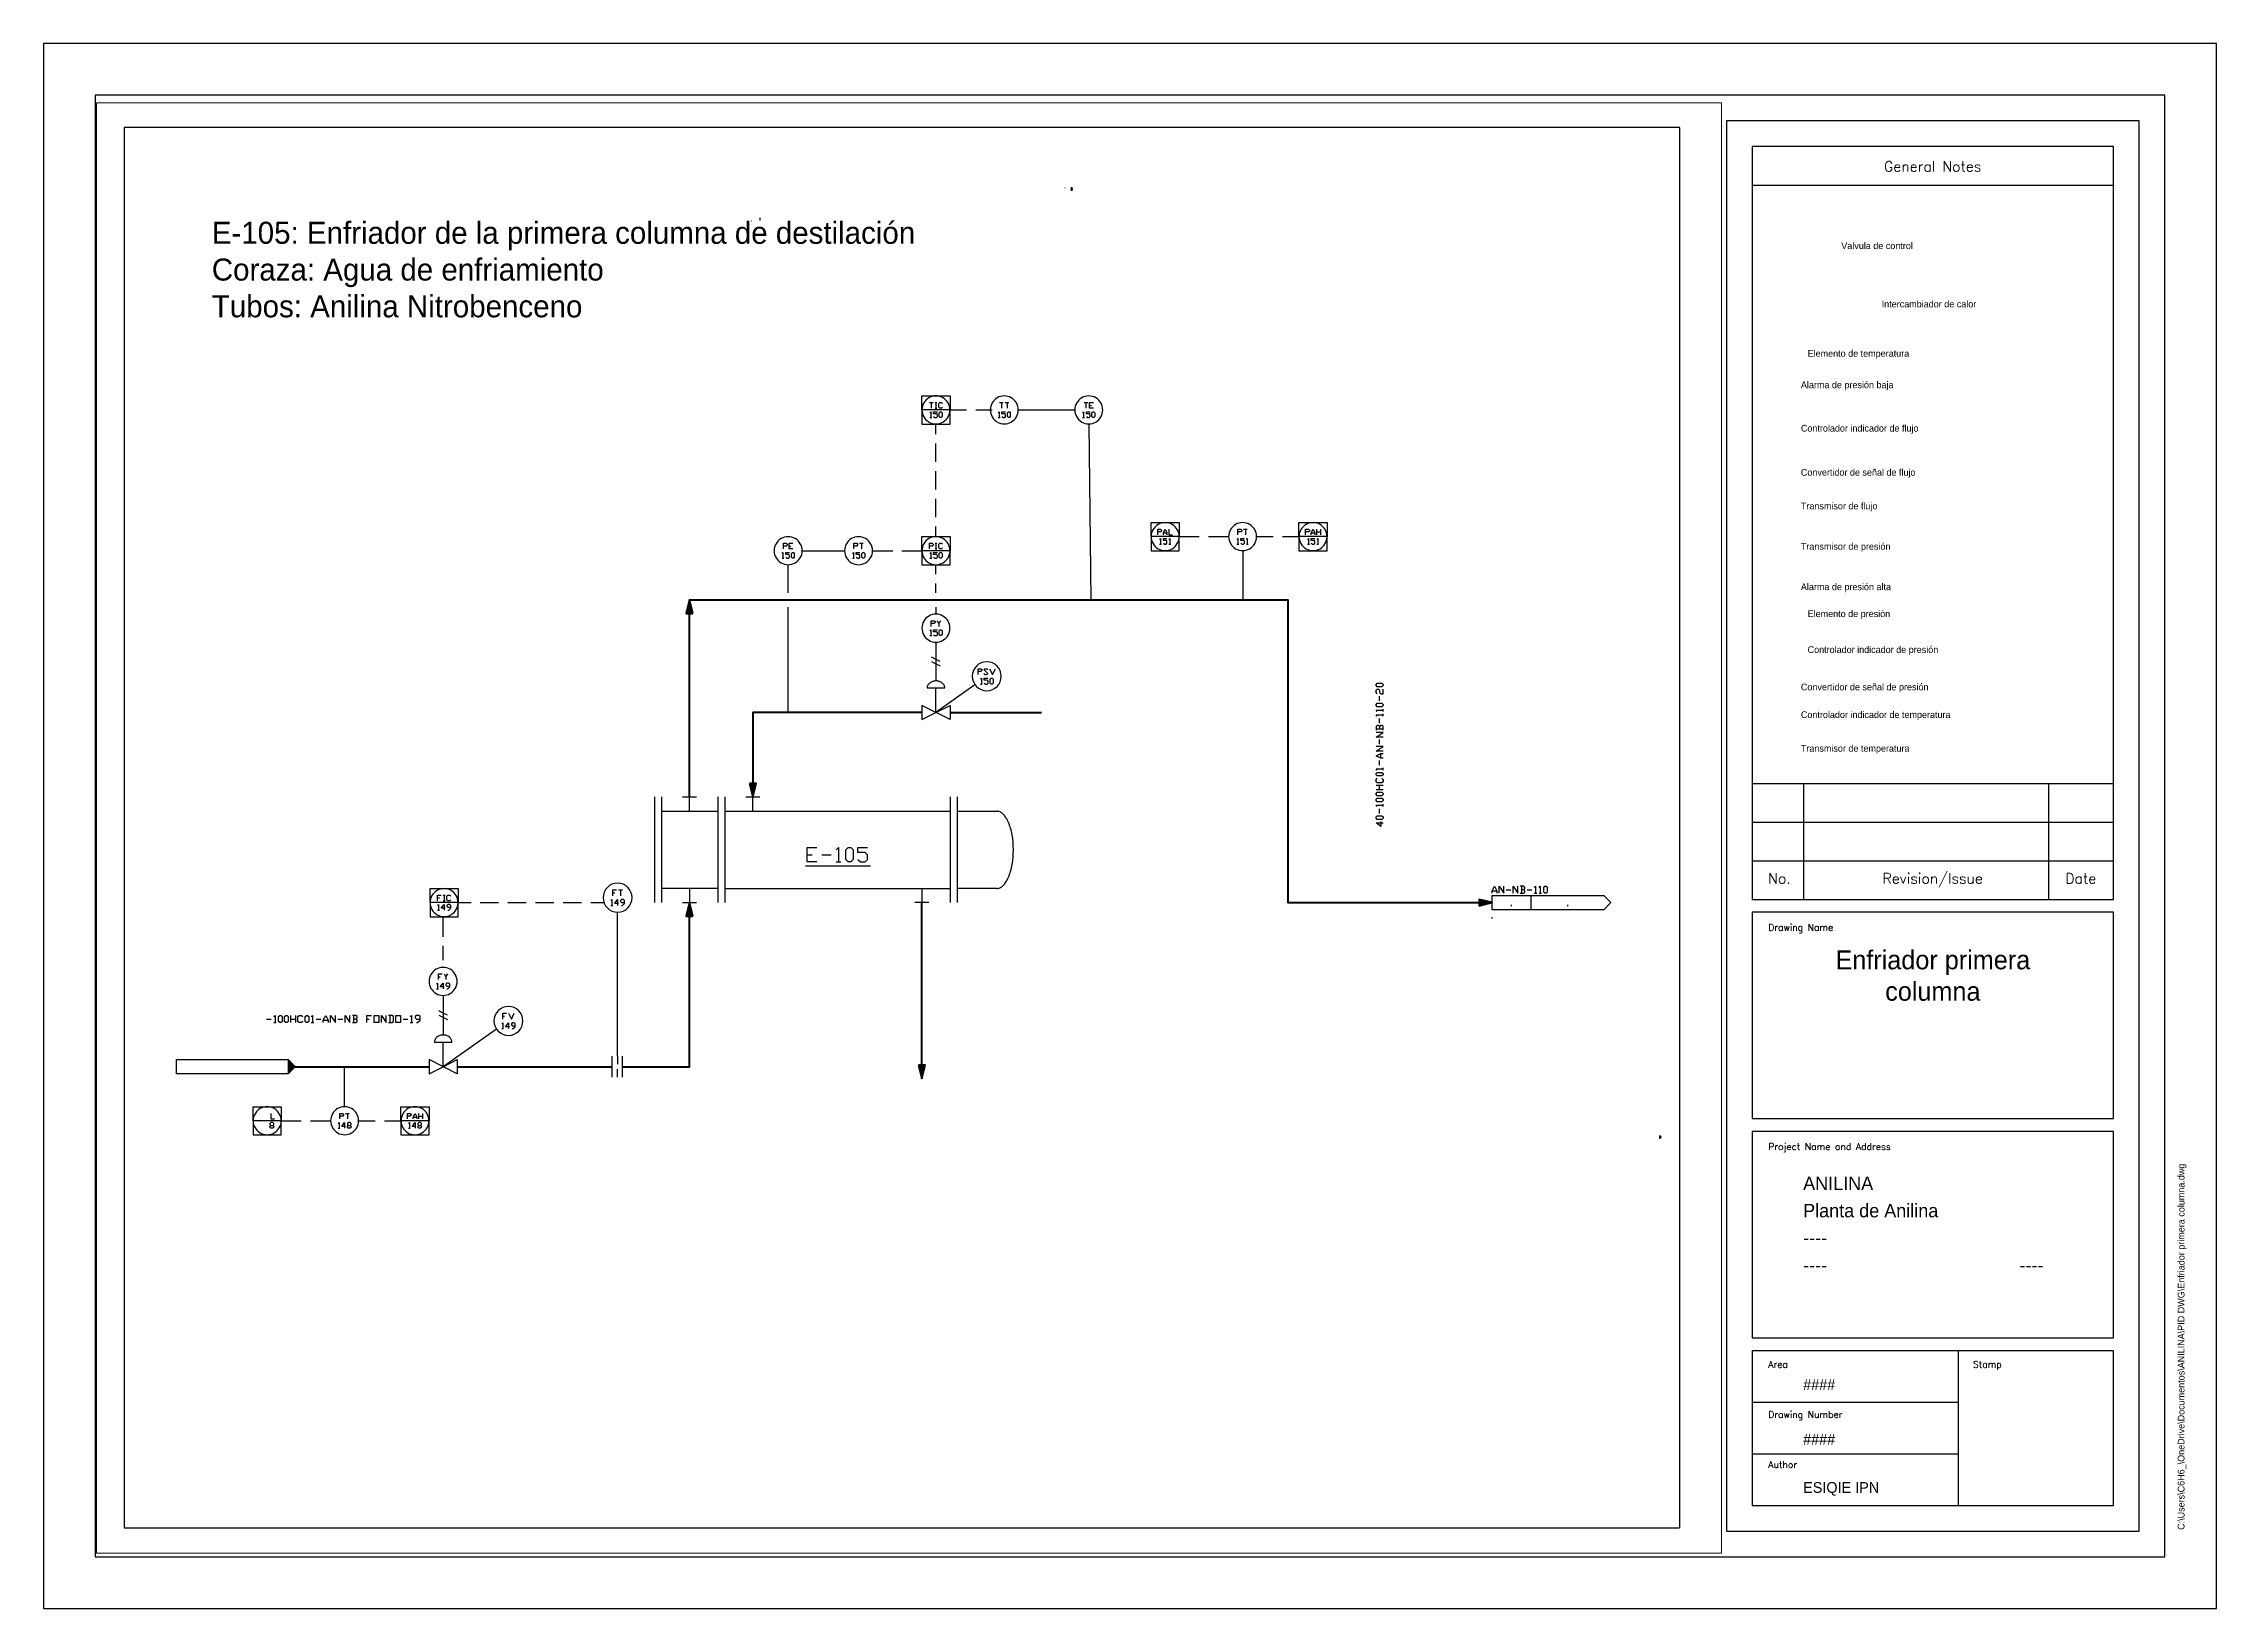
# Paper-space layout 'PID ISO A1 Title Block' of a CAD drawing. Header units: millimetres. Extents: x 0 to 807, y 0 to 581.
# The model-space entities are those that its viewports show. They can reach past a viewport. Long polylines and large blocks are cut down to what shows.
import ezdxf
from ezdxf.enums import TextEntityAlignment as Align

# ---------------------------------------------------------------- set-up
doc = ezdxf.new("R2010")
doc.units = ezdxf.units.MM
doc.linetypes.add('HIDDEN2', pattern=[0.1875, 0.125, -0.0625])
doc.layers.add('no plot', color=41, linetype='HIDDEN2', plot=False)
for name, color, linetype in [('PDF_Geometry', 7, 'Continuous'), ('PDF_Solid Fills', 7, 'Continuous'), ('Title Block', 7, 'Continuous')]:
    doc.layers.add(name, color=color, linetype=linetype)
doc.styles.add('Roman', font='romans')

# ---------------------------------------------------------------- blocks, each defined once
blk = doc.blocks.new('PID ISO A1 titleblock')
for p, q in [((806.83, 581.21), (0, 581.21)), ((0, 581.21), (0, 0)), ((806.83, 0), (806.83, 581.21)), ((787.68, 562.06), (19.15, 562.06)), ((19.15, 562.06), (19.15, 19.15)), ((787.68, 19.15), (787.68, 562.06)), ((778.1, 552.48), (624.89, 552.48)), ((624.89, 552.48), (624.89, 28.73)), ((778.1, 28.73), (778.1, 552.48)), ((768.52, 542.91), (634.46, 542.91)), ((634.46, 542.91), (634.46, 263.33)), ((768.52, 263.33), (768.52, 542.91)), ((634.46, 528.54), (768.52, 528.54)), ((634.46, 306.43), (768.52, 306.43)), ((653.61, 263.33), (653.61, 306.43)), ((744.58, 263.33), (744.58, 306.43)), ((634.46, 292.06), (768.52, 292.06)), ((634.46, 277.7), (768.52, 277.7)), ((634.46, 263.33), (768.52, 263.33)), ((768.52, 258.55), (634.46, 258.55)), ((634.46, 258.55), (634.46, 181.94)), ((768.52, 181.94), (768.52, 258.55)), ((634.46, 181.94), (768.52, 181.94)), ((768.52, 177.15), (634.46, 177.15)), ((634.46, 177.15), (634.46, 100.55)), ((768.52, 100.55), (768.52, 177.15)), ((634.46, 100.55), (768.52, 100.55)), ((768.52, 95.76), (634.46, 95.76)), ((634.46, 95.76), (634.46, 38.3)), ((711.07, 38.3), (711.07, 95.76)), ((768.52, 38.3), (768.52, 95.76)), ((634.46, 76.61), (711.07, 76.61)), ((634.46, 57.45), (711.07, 57.45)), ((634.46, 38.3), (768.52, 38.3)), ((624.89, 28.73), (778.1, 28.73)), ((19.15, 19.15), (787.68, 19.15)), ((0, 0), (806.83, 0))]:
    blk.add_line(p, q)
at = {"style": 'Roman'}
for s, height, p in [('General Notes', 3.8303, (701.43, 535.55)), ('No.', 3.83, (644.56, 271.13)), ('Revision/Issue', 3.8303, (701.43, 271.13)), ('Date', 3.83, (756.41, 271.13))]:
    blk.add_text(s, height=height, dxfattribs=at).set_placement(p, align=Align.MIDDLE_CENTER)
for s, height, p in [('Drawing Name', 2.4897, (640.42, 251.69)), ('Project Name and Address', 2.4897, (640.42, 170.3)), ('Area', 2.49, (640.42, 89.42)), ('Stamp', 2.49, (716.43, 89.42)), ('Drawing Number', 2.4897, (640.42, 70.82)), ('Author', 2.49, (640.42, 52.21))]:
    blk.add_text(s, height=height, dxfattribs=at).set_placement(p)

msp = doc.modelspace()

# ---------------------------------------------------------------- linework, layer by layer
at = {"layer": 'no plot'}
msp.add_lwpolyline([(0, 0), (577.5, 0), (577.5, 520), (0, 520)], close=True, dxfattribs=at)
at = {"layer": 'PDF_Geometry', "lineweight": 25}
for points in [[(349.26, 497.73), (349.37, 497.73)], [(351.48, 497.73), (351.68, 497.73), (352.09, 497.53), (351.68, 497.32), (351.48, 497.32)], [(351.48, 497.12), (352.09, 497.12), (351.48, 496.7), (352.09, 496.7)], [(351.68, 497.73), (351.68, 497.32)], [(232.7, 485.36), (232.92, 485.36)], [(235.99, 486.43), (235.99, 485.49)], [(465.16, 309.68), (464.75, 310.13), (464.75, 311), (465.16, 311.46), (465.62, 311.46), (466.03, 311), (466.03, 310.13), (466.49, 309.68), (467.35, 309.68), (467.35, 311.46)], [(466.03, 307.08), (466.03, 308.81)], [(465.16, 303.16), (464.75, 303.61), (467.35, 303.61)], [(465.16, 301.43), (464.75, 301.84), (467.35, 301.84)], [(466.03, 298.83), (466.03, 300.56)], [(467.35, 303.16), (467.35, 304.02)], [(467.35, 301.43), (467.35, 302.29)], [(466.03, 297.51), (465.62, 297.92), (465.16, 297.92), (464.75, 297.51), (464.75, 296.18)], [(464.75, 296.64), (467.35, 296.64)], [(467.35, 293.58), (464.75, 293.58), (467.35, 295.32), (464.75, 295.32)], [(467.35, 296.18), (467.35, 297.51), (466.9, 297.92), (466.49, 297.92), (466.03, 297.51), (466.03, 296.64)], [(466.03, 290.99), (466.03, 292.72)], [(467.35, 288.34), (464.75, 288.34), (467.35, 290.07), (464.75, 290.07)], [(467.35, 285.74), (466.49, 285.74), (464.75, 286.61), (466.49, 287.47), (467.35, 287.47)], [(466.03, 283.14), (466.03, 284.88)], [(466.49, 285.74), (466.49, 287.47)], [(465.16, 281.37), (464.75, 281.82), (467.35, 281.82)], [(466.9, 278.36), (467.35, 277.9), (467.35, 277.03), (466.9, 276.58), (465.16, 276.58), (464.75, 277.03), (464.75, 277.9), (465.16, 278.36)], [(464.75, 275.71), (467.35, 275.71)], [(466.03, 273.98), (466.03, 275.71)], [(467.35, 281.37), (467.35, 282.23)], [(467.35, 273.98), (464.75, 273.98)], [(465.16, 267.87), (464.75, 268.33), (467.35, 268.33)], [(466.03, 265.27), (466.03, 267)], [(467.35, 267.87), (467.35, 268.74)], [(466.49, 262.22), (466.49, 260.48), (464.75, 261.76), (467.35, 261.76)], [(257.13, 247.26), (253.57, 247.26), (253.57, 252.64), (257.13, 252.64)], [(264.33, 251.73), (265.24, 252.64), (265.24, 247.26)], [(272.4, 248.13), (273.31, 247.26), (275.09, 247.26), (276, 248.13), (276, 249.95), (275.09, 250.82), (272.4, 250.82), (272.4, 252.64), (276, 252.64)], [(252.93, 245.85), (277.05, 245.85)], [(253.57, 249.95), (255.35, 249.95)], [(258.95, 249.95), (262.51, 249.95)], [(264.33, 247.26), (266.11, 247.26)], [(507.88, 235.64), (507.88, 236.5), (508.75, 238.28), (509.62, 236.5), (509.62, 235.64)], [(507.88, 236.5), (509.62, 236.5)], [(510.48, 235.64), (510.48, 238.28), (512.21, 235.64), (512.21, 238.28)], [(513.08, 236.96), (514.81, 236.96)], [(515.68, 235.64), (515.68, 238.28), (517.46, 235.64), (517.46, 238.28)], [(519.6, 236.96), (520.06, 237.37), (520.06, 237.82), (519.6, 238.28), (518.32, 238.28)], [(518.32, 235.64), (519.6, 235.64), (520.06, 236.09), (520.06, 236.5), (519.6, 236.96), (518.73, 236.96)], [(518.73, 238.28), (518.73, 235.64)], [(520.92, 236.96), (522.66, 236.96)], [(522.25, 234.77), (522.25, 229.53)], [(523.52, 237.82), (523.98, 238.28), (523.98, 235.64)], [(523.52, 235.64), (524.43, 235.64)], [(525.3, 237.82), (525.71, 238.28), (525.71, 235.64)], [(525.3, 235.64), (526.17, 235.64)], [(507.88, 226.29), (507.88, 226.7)], [(515.04, 230.85), (515.04, 231.31)], [(535.97, 230.85), (535.97, 231.31)], [(52.83, 188.9), (54.6, 188.9)], [(55.52, 189.82), (55.97, 190.27), (55.97, 187.58)], [(55.52, 187.58), (56.38, 187.58)], [(61.81, 187.58), (61.81, 190.27)], [(61.81, 188.9), (63.59, 188.9)], [(63.59, 190.27), (63.59, 187.58)], [(66.28, 188.04), (65.82, 187.58), (64.91, 187.58), (64.5, 188.04), (64.5, 189.82), (64.91, 190.27), (65.82, 190.27), (66.28, 189.82)], [(69.42, 189.82), (69.88, 190.27), (69.88, 187.58)], [(69.42, 187.58), (70.33, 187.58)], [(71.2, 188.9), (73.02, 188.9)], [(73.89, 187.58), (73.89, 188.49), (74.8, 190.27), (75.71, 188.49), (75.71, 187.58)], [(73.89, 188.49), (75.71, 188.49)], [(76.58, 187.58), (76.58, 190.27), (78.4, 187.58), (78.4, 190.27)], [(79.27, 188.9), (81.09, 188.9)], [(81.96, 187.58), (81.96, 190.27), (83.78, 187.58), (83.78, 190.27)], [(86.02, 188.9), (86.47, 189.36), (86.47, 189.82), (86.02, 190.27), (84.7, 190.27)], [(84.7, 187.58), (86.02, 187.58), (86.47, 188.04), (86.47, 188.49), (86.02, 188.9), (85.11, 188.9)], [(85.11, 190.27), (85.11, 187.58)], [(90.08, 187.58), (90.08, 190.27), (91.85, 190.27)], [(90.08, 188.9), (90.94, 188.9)], [(95.45, 187.58), (95.45, 190.27), (97.23, 187.58), (97.23, 190.27)], [(98.14, 187.58), (99.47, 187.58), (99.92, 188.04), (99.92, 189.82), (99.47, 190.27), (98.14, 190.27)], [(98.6, 190.27), (98.6, 187.58)], [(103.52, 188.9), (105.3, 188.9)], [(106.21, 189.82), (106.67, 190.27), (106.67, 187.58)], [(106.21, 187.58), (107.13, 187.58)], [(108.45, 187.58), (108.9, 187.58), (109.82, 188.49), (109.82, 189.82), (109.36, 190.27), (108.45, 190.27), (107.99, 189.82), (107.99, 189.36), (108.45, 188.9), (109.82, 188.9)], [(60.9, 173.86), (60.9, 168.62)], [(61.17, 173.59), (61.17, 168.89)], [(61.44, 173.31), (61.44, 169.12)], [(61.67, 173.04), (61.67, 169.39)], [(61.94, 172.81), (61.94, 169.66)], [(62.22, 172.54), (62.22, 169.94)], [(62.49, 172.26), (62.49, 170.17)], [(62.72, 172.03), (62.72, 170.44)], [(62.99, 171.76), (62.99, 170.71)], [(63.27, 171.49), (63.27, 170.99)], [(570.05, 145.67), (570.05, 144.43)], [(570.1, 145.61), (570.1, 144.5)], [(570.17, 145.56), (570.17, 144.56)], [(570.23, 145.49), (570.23, 144.63)], [(570.3, 145.43), (570.3, 144.68)], [(570.35, 145.36), (570.35, 144.75)], [(570.42, 145.31), (570.42, 144.81)], [(570.48, 145.24), (570.48, 144.88)], [(570.54, 145.18), (570.54, 144.93)], [(570.6, 145.11), (570.6, 144.99)]]:
    msp.add_lwpolyline(points, dxfattribs=at)
at = {"layer": 'PDF_Geometry', "color": 1, "lineweight": 25}
for points in [[(296.15, 415.13, 1.001126), (306.55, 415.13, 1.001126), (296.15, 415.13), (296.15, 409.89), (306.59, 409.89), (306.59, 415.13)], [(296.15, 362.84, 1.001126), (306.55, 362.84, 1.001126), (296.15, 362.84), (296.15, 357.6), (306.59, 357.6), (306.59, 362.84)], [(113.56, 232.17, 1.001126), (123.95, 232.17, 1.001126), (113.56, 232.17), (113.56, 226.93), (124, 226.93), (124, 232.17)]]:
    msp.add_lwpolyline(points, format="xyb", dxfattribs=at)
for points in [[(296.15, 415.13), (296.15, 420.33), (306.59, 420.33), (306.59, 415.13)], [(302.95, 412.35), (302.58, 412.67), (302.58, 414.08), (302.95, 414.45), (303.26, 414.45), (303.63, 414.08), (303.63, 412.67), (303.26, 412.35)], [(328.3, 412.35), (327.98, 412.67), (327.98, 414.08), (328.3, 414.45), (328.66, 414.45), (328.98, 414.08), (328.98, 412.67), (328.66, 412.35)], [(359.66, 412.35), (359.3, 412.67), (359.3, 414.08), (359.66, 414.45), (360.03, 414.45), (360.35, 414.08), (360.35, 412.67), (360.03, 412.35)], [(381.23, 368.08), (381.23, 373.28), (391.71, 373.28), (391.71, 368.08)], [(436.12, 368.08), (436.12, 373.28), (446.61, 373.28), (446.61, 368.08)], [(296.15, 362.84), (296.15, 368.08), (306.59, 368.08), (306.59, 362.84)], [(248.05, 360.06), (247.69, 360.42), (247.69, 361.79), (248.05, 362.16), (248.42, 362.16), (248.74, 361.79), (248.74, 360.42), (248.42, 360.06)], [(274.18, 360.06), (273.86, 360.42), (273.86, 361.79), (274.18, 362.16), (274.54, 362.16), (274.91, 361.79), (274.91, 360.42), (274.54, 360.06)], [(302.95, 360.06), (302.58, 360.42), (302.58, 361.79), (302.95, 362.16), (303.26, 362.16), (303.63, 361.79), (303.63, 360.42), (303.26, 360.06)], [(302.95, 331.33), (302.58, 331.65), (302.58, 333.07), (302.95, 333.43), (303.26, 333.43), (303.63, 333.07), (303.63, 331.65), (303.26, 331.33)], [(321.82, 313.33), (321.46, 313.69), (321.46, 315.15), (321.82, 315.47), (322.19, 315.47), (322.55, 315.15), (322.55, 313.69), (322.19, 313.33)], [(113.56, 232.17), (113.56, 237.37), (124, 237.37), (124, 232.17)], [(47.81, 151.15), (47.81, 156.35), (58.3, 156.35), (58.3, 151.15)], [(102.7, 151.15), (102.7, 156.35), (113.19, 156.35), (113.19, 151.15)]]:
    msp.add_lwpolyline(points, close=True, dxfattribs=at)
for points in [[(331.94, 415.13, 1.001126), (321.55, 415.13, 1.001126)], [(363.31, 415.13, 1.001126), (352.92, 415.13, 1.001126)], [(391.67, 368.08, 1.001126), (381.27, 368.08, 1.001126)], [(420.44, 368.08, 1.001126), (410.04, 368.08, 1.001126)], [(446.56, 368.08, 1.001126), (436.17, 368.08, 1.001126)], [(251.7, 362.84, 1.001126), (241.3, 362.84, 1.001126)], [(277.82, 362.84, 1.001126), (267.43, 362.84, 1.001126)], [(306.55, 334.07, 1.001126), (296.15, 334.07, 1.001126)], [(325.61, 316.2, 1), (314.85, 316.2, 1)], [(188.55, 233.99, 1), (177.79, 233.99, 1)], [(123.59, 202.9, 1.001126), (113.19, 202.9, 1.001126)], [(148.02, 188.22, 1), (137.26, 188.22, 1)], [(58.25, 151.15, 1.001126), (47.86, 151.15, 1.001126)], [(87.02, 151.15, 1.001126), (76.63, 151.15, 1.001126)], [(113.14, 151.15, 1.001126), (102.75, 151.15, 1.001126)]]:
    msp.add_lwpolyline(points, format="xyb", close=True, dxfattribs=at)
for points in [[(298.93, 417.87), (300.35, 417.87)], [(299.12, 414.08), (299.44, 414.45), (299.44, 412.35)], [(299.12, 412.35), (299.8, 412.35)], [(299.62, 417.87), (299.62, 415.77)], [(300.48, 412.67), (300.85, 412.35), (301.53, 412.35), (301.9, 412.67), (301.9, 413.4), (301.53, 413.72), (300.48, 413.72), (300.48, 414.45), (301.9, 414.45)], [(301.03, 417.87), (301.71, 417.87)], [(301.03, 415.77), (301.71, 415.77)], [(301.35, 417.87), (301.35, 415.77)], [(303.81, 416.14), (303.45, 415.77), (302.76, 415.77), (302.4, 416.14), (302.4, 417.55), (302.76, 417.87), (303.45, 417.87), (303.81, 417.55)], [(324.47, 414.08), (324.83, 414.45), (324.83, 412.35)], [(324.47, 412.35), (325.15, 412.35)], [(325.01, 417.87), (326.38, 417.87)], [(325.7, 417.87), (325.7, 415.77)], [(325.88, 412.67), (326.2, 412.35), (326.93, 412.35), (327.25, 412.67), (327.25, 413.4), (326.93, 413.72), (325.88, 413.72), (325.88, 414.45), (327.25, 414.45)], [(327.06, 417.87), (328.48, 417.87)], [(327.79, 417.87), (327.79, 415.77)], [(355.83, 414.08), (356.2, 414.45), (356.2, 412.35)], [(355.83, 412.35), (356.52, 412.35)], [(356.38, 417.87), (357.75, 417.87)], [(357.06, 417.87), (357.06, 415.77)], [(357.25, 412.67), (357.57, 412.35), (358.29, 412.35), (358.61, 412.67), (358.61, 413.4), (358.29, 413.72), (357.25, 413.72), (357.25, 414.45), (358.61, 414.45)], [(359.85, 415.77), (358.43, 415.77), (358.43, 417.87), (359.85, 417.87)], [(358.43, 416.82), (359.16, 416.82)], [(244.72, 363.52), (244.72, 365.62), (245.77, 365.62), (246.14, 365.26), (246.14, 364.94), (245.77, 364.57), (244.72, 364.57)], [(248.23, 363.52), (246.82, 363.52), (246.82, 365.62), (248.23, 365.62)], [(246.82, 364.57), (247.51, 364.57)], [(270.89, 363.52), (270.89, 365.62), (271.94, 365.62), (272.26, 365.26), (272.26, 364.94), (271.94, 364.57), (270.89, 364.57)], [(272.95, 365.62), (274.36, 365.62)], [(273.68, 365.62), (273.68, 363.52)], [(298.93, 363.52), (298.93, 365.62), (299.98, 365.62), (300.35, 365.26), (300.35, 364.94), (299.98, 364.57), (298.93, 364.57)], [(301.03, 365.62), (301.71, 365.62)], [(301.03, 363.52), (301.71, 363.52)], [(301.35, 365.62), (301.35, 363.52)], [(303.81, 363.89), (303.45, 363.52), (302.76, 363.52), (302.4, 363.89), (302.4, 365.26), (302.76, 365.62), (303.45, 365.62), (303.81, 365.26)], [(381.23, 368.08), (381.23, 362.84), (391.71, 362.84), (391.71, 368.08)], [(383.69, 368.77), (383.69, 370.82), (384.74, 370.82), (385.1, 370.5), (385.1, 370.13), (384.74, 369.81), (383.69, 369.81)], [(384.37, 367.03), (384.74, 367.4), (384.74, 365.3)], [(384.37, 365.3), (385.1, 365.3)], [(385.79, 368.77), (385.79, 369.45), (386.47, 370.82), (387.15, 369.45), (387.15, 368.77)], [(385.79, 369.45), (387.15, 369.45)], [(385.79, 365.67), (386.15, 365.3), (386.84, 365.3), (387.15, 365.67), (387.15, 366.35), (386.84, 366.67), (385.79, 366.67), (385.79, 367.4), (387.15, 367.4)], [(387.88, 370.82), (387.88, 368.77), (389.25, 368.77)], [(387.88, 367.03), (388.2, 367.4), (388.2, 365.3)], [(387.88, 365.3), (388.57, 365.3)], [(413.14, 367.03), (413.51, 367.4), (413.51, 365.3)], [(413.14, 365.3), (413.83, 365.3)], [(413.51, 368.77), (413.51, 370.82), (414.51, 370.82), (414.88, 370.5), (414.88, 370.13), (414.51, 369.81), (413.51, 369.81)], [(414.51, 365.67), (414.88, 365.3), (415.56, 365.3), (415.92, 365.67), (415.92, 366.35), (415.56, 366.67), (414.51, 366.67), (414.51, 367.4), (415.92, 367.4)], [(415.56, 370.82), (416.97, 370.82)], [(416.29, 370.82), (416.29, 368.77)], [(416.61, 367.03), (416.97, 367.4), (416.97, 365.3)], [(416.61, 365.3), (417.34, 365.3)], [(436.12, 368.08), (436.12, 362.84), (446.61, 362.84), (446.61, 368.08)], [(438.58, 368.77), (438.58, 370.82), (439.63, 370.82), (440, 370.5), (440, 370.13), (439.63, 369.81), (438.58, 369.81)], [(439.27, 367.03), (439.63, 367.4), (439.63, 365.3)], [(439.27, 365.3), (440, 365.3)], [(440.68, 368.77), (440.68, 369.45), (441.36, 370.82), (442.05, 369.45), (442.05, 368.77)], [(440.68, 369.45), (442.05, 369.45)], [(440.68, 365.67), (441, 365.3), (441.73, 365.3), (442.05, 365.67), (442.05, 366.35), (441.73, 366.67), (440.68, 366.67), (440.68, 367.4), (442.05, 367.4)], [(442.78, 368.77), (442.78, 370.82)], [(442.78, 369.81), (444.15, 369.81)], [(442.78, 367.03), (443.1, 367.4), (443.1, 365.3)], [(442.78, 365.3), (443.46, 365.3)], [(444.15, 370.82), (444.15, 368.77)], [(244.22, 361.79), (244.54, 362.16), (244.54, 360.06)], [(244.22, 360.06), (244.91, 360.06)], [(245.59, 360.42), (245.96, 360.06), (246.64, 360.06), (247, 360.42), (247, 361.11), (246.64, 361.47), (245.59, 361.47), (245.59, 362.16), (247, 362.16)], [(270.35, 361.79), (270.71, 362.16), (270.71, 360.06)], [(270.35, 360.06), (271.03, 360.06)], [(271.76, 360.42), (272.08, 360.06), (272.81, 360.06), (273.13, 360.42), (273.13, 361.11), (272.81, 361.47), (271.76, 361.47), (271.76, 362.16), (273.13, 362.16)], [(299.12, 361.79), (299.44, 362.16), (299.44, 360.06)], [(299.12, 360.06), (299.8, 360.06)], [(300.48, 360.42), (300.85, 360.06), (301.53, 360.06), (301.9, 360.42), (301.9, 361.11), (301.53, 361.47), (300.48, 361.47), (300.48, 362.16), (301.9, 362.16)], [(299.12, 333.07), (299.44, 333.43), (299.44, 331.33)], [(299.12, 331.33), (299.8, 331.33)], [(299.62, 334.75), (299.62, 336.85), (300.67, 336.85), (301.03, 336.53), (301.03, 336.17), (300.67, 335.8), (299.62, 335.8)], [(300.48, 331.65), (300.85, 331.33), (301.53, 331.33), (301.9, 331.65), (301.9, 332.38), (301.53, 332.7), (300.48, 332.7), (300.48, 333.43), (301.9, 333.43)], [(301.71, 336.85), (302.4, 335.8), (302.4, 334.75)], [(302.4, 335.8), (303.13, 336.85)], [(316.99, 316.88), (316.99, 319.02), (318.08, 319.02), (318.4, 318.71), (318.4, 318.34), (318.08, 317.98), (316.99, 317.98)], [(317.9, 315.15), (318.26, 315.47), (318.26, 313.33)], [(319.13, 317.25), (319.5, 316.88), (320.23, 316.88), (320.59, 317.25), (319.13, 318.71), (319.5, 319.02), (320.23, 319.02), (320.59, 318.71)], [(319.31, 313.69), (319.68, 313.33), (320.41, 313.33), (320.77, 313.69), (320.77, 314.42), (320.41, 314.78), (319.31, 314.78), (319.31, 315.47), (320.77, 315.47)], [(321.27, 319.02), (322.37, 316.88), (323.46, 319.02)], [(300.16, 314.24), (299.85, 314.15), (299.57, 314.01), (299.34, 313.87), (299.07, 313.69), (298.89, 313.51), (298.71, 313.33), (298.52, 313.1), (298.39, 312.87), (298.25, 312.6), (298.16, 312.37), (298.11, 312.14), (298.11, 311.87), (304.63, 311.87), (304.63, 312.14), (304.59, 312.37), (304.5, 312.6), (304.36, 312.87), (304.22, 313.1), (304.04, 313.33), (303.86, 313.51), (303.68, 313.69), (303.4, 313.87), (303.17, 314.01), (302.9, 314.15), (302.58, 314.24)], [(300.76, 314.42), (300.44, 314.37), (300.12, 314.28)], [(302.63, 314.28), (302.31, 314.37), (301.99, 314.42), (301.67, 314.47), (301.35, 314.47), (301.03, 314.47), (300.71, 314.42)], [(315.85, 313.05), (301.35, 302.75), (301.35, 311.87)], [(317.9, 313.33), (318.58, 313.33)], [(116.34, 232.86), (116.34, 234.95), (117.7, 234.95)], [(118.43, 234.95), (119.12, 234.95)], [(118.75, 234.95), (118.75, 232.86)], [(121.21, 233.17), (120.85, 232.86), (120.17, 232.86), (119.8, 233.17), (119.8, 234.59), (120.17, 234.95), (120.85, 234.95), (121.21, 234.59)], [(181.4, 234.68), (181.4, 236.87), (182.81, 236.87)], [(181.4, 235.77), (182.13, 235.77)], [(183.54, 236.87), (185, 236.87)], [(184.27, 236.87), (184.27, 234.68)], [(116.34, 233.9), (117.02, 233.9)], [(116.34, 231.12), (116.7, 231.49), (116.7, 229.39)], [(116.34, 229.39), (117.02, 229.39)], [(119.12, 230.07), (117.7, 230.07), (118.75, 231.49), (118.75, 229.39)], [(118.43, 232.86), (119.12, 232.86)], [(120.17, 229.39), (120.53, 229.39), (121.21, 230.07), (121.21, 231.12), (120.85, 231.49), (120.17, 231.49), (119.8, 231.12), (119.8, 230.8), (120.17, 230.44), (121.21, 230.44)], [(180.67, 232.95), (181.03, 233.31), (181.03, 231.12)], [(180.67, 231.12), (181.4, 231.12)], [(183.54, 231.85), (182.13, 231.85), (183.17, 233.31), (183.17, 231.12)], [(184.63, 231.12), (185, 231.12), (185.68, 231.85), (185.68, 232.95), (185.36, 233.31), (184.63, 233.31), (184.27, 232.95), (184.27, 232.58), (184.63, 232.22), (185.68, 232.22)], [(115.97, 201.9), (116.29, 202.22), (116.29, 200.12)], [(116.66, 203.58), (116.66, 205.68), (118.07, 205.68)], [(116.66, 204.63), (117.34, 204.63)], [(118.75, 200.85), (117.34, 200.85), (118.39, 202.22), (118.39, 200.12)], [(118.75, 205.68), (119.44, 204.63), (119.44, 203.58)], [(119.44, 204.63), (120.17, 205.68)], [(119.8, 200.12), (120.17, 200.12), (120.85, 200.85), (120.85, 201.9), (120.49, 202.22), (119.8, 202.22), (119.44, 201.9), (119.44, 201.53), (119.8, 201.17), (120.85, 201.17)], [(115.97, 200.12), (116.66, 200.12)], [(140.14, 187.17), (140.5, 187.54), (140.5, 185.39)], [(140.5, 188.9), (140.5, 191.09), (141.91, 191.09)], [(140.5, 190), (141.18, 190)], [(143.01, 186.08), (141.55, 186.08), (142.64, 187.54), (142.64, 185.39)], [(142.64, 191.09), (143.74, 188.9), (144.79, 191.09)], [(144.06, 185.39), (144.42, 185.39), (145.15, 186.08), (145.15, 187.17), (144.79, 187.54), (144.06, 187.54), (143.74, 187.17), (143.74, 186.81), (144.06, 186.44), (145.15, 186.44)], [(115.74, 181.84), (115.56, 181.61), (115.42, 181.38), (115.29, 181.11), (115.2, 180.88), (115.15, 180.65), (115.15, 180.38), (121.67, 180.38), (121.67, 180.65), (121.62, 180.88), (121.53, 181.11), (121.4, 181.38), (121.26, 181.61), (121.08, 181.84), (120.9, 182.02), (120.71, 182.2), (120.44, 182.38), (120.21, 182.52), (119.94, 182.66), (119.62, 182.75)], [(116.06, 182.2), (115.88, 182.02), (115.7, 181.84)], [(117.2, 182.75), (116.88, 182.66), (116.61, 182.52), (116.38, 182.38), (116.11, 182.2)], [(117.8, 182.93), (117.48, 182.89), (117.16, 182.79)], [(119.03, 182.89), (118.71, 182.93), (118.39, 182.93), (118.07, 182.93), (117.75, 182.89)], [(138.22, 185.12), (118.39, 171.21), (118.39, 180.38)], [(119.66, 182.79), (119.35, 182.89), (119.03, 182.93)], [(140.14, 185.39), (140.86, 185.39)], [(181.12, 167.29), (181.12, 175.14)], [(183.08, 175.14), (183.08, 172.22)], [(183.08, 167.29), (183.08, 170.26)], [(185.04, 167.29), (185.04, 175.14)], [(54.47, 153.89), (54.47, 151.84), (55.84, 151.84)], [(80.09, 151.84), (80.09, 153.89), (81.09, 153.89), (81.46, 153.57), (81.46, 153.21), (81.09, 152.84), (80.09, 152.84)], [(82.14, 153.89), (83.56, 153.89)], [(82.87, 153.89), (82.87, 151.84)], [(105.17, 151.84), (105.17, 153.89), (106.21, 153.89), (106.53, 153.57), (106.53, 153.21), (106.21, 152.84), (105.17, 152.84)], [(107.26, 151.84), (107.26, 152.52), (107.95, 153.89), (108.63, 152.52), (108.63, 151.84)], [(109.36, 151.84), (109.36, 153.89)], [(110.73, 153.89), (110.73, 151.84)], [(47.81, 151.15), (47.81, 145.91), (58.3, 145.91), (58.3, 151.15)], [(54.47, 148.37), (54.1, 148.74), (54.1, 149.06), (54.47, 149.42), (55.15, 149.42), (55.52, 149.74), (55.52, 150.11), (55.15, 150.47), (54.47, 150.47), (54.1, 150.11), (54.1, 149.74), (54.47, 149.42)], [(55.15, 149.42), (55.52, 149.06), (55.52, 148.74), (55.15, 148.37), (54.47, 148.37)], [(79.36, 150.11), (79.73, 150.47), (79.73, 148.37)], [(79.36, 148.37), (80.09, 148.37)], [(82.14, 149.06), (80.77, 149.06), (81.82, 150.47), (81.82, 148.37)], [(83.19, 148.37), (82.87, 148.74), (82.87, 149.06), (83.19, 149.42), (83.92, 149.42), (84.24, 149.74), (84.24, 150.11), (83.92, 150.47), (83.19, 150.47), (82.87, 150.11), (82.87, 149.74), (83.19, 149.42)], [(83.92, 149.42), (84.24, 149.06), (84.24, 148.74), (83.92, 148.37), (83.19, 148.37)], [(102.7, 151.15), (102.7, 145.91), (113.19, 145.91), (113.19, 151.15)], [(105.53, 150.11), (105.85, 150.47), (105.85, 148.37)], [(105.53, 148.37), (106.21, 148.37)], [(108.31, 149.06), (106.9, 149.06), (107.95, 150.47), (107.95, 148.37)], [(107.26, 152.52), (108.63, 152.52)], [(109.36, 148.37), (109, 148.74), (109, 149.06), (109.36, 149.42), (110.04, 149.42), (110.41, 149.74), (110.41, 150.11), (110.04, 150.47), (109.36, 150.47), (109, 150.11), (109, 149.74), (109.36, 149.42)], [(109.36, 152.84), (110.73, 152.84)], [(110.04, 149.42), (110.41, 149.06), (110.41, 148.74), (110.04, 148.37), (109.36, 148.37)]]:
    msp.add_lwpolyline(points, dxfattribs=at)
at = {"layer": 'PDF_Geometry', "color": 6, "lineweight": 25}
for points in [[(306.59, 415.13), (312.75, 415.13)], [(316.17, 415.13), (322.28, 415.13)], [(331.94, 415.13), (352.87, 415.13)], [(301.35, 406.06), (301.35, 409.89)], [(358.11, 409.89), (358.89, 344.56)], [(301.35, 395.8), (301.35, 402.64)], [(301.35, 385.54), (301.35, 392.38)], [(301.35, 375.29), (301.35, 382.12)], [(301.35, 368.08), (301.35, 371.87)], [(391.71, 368.08), (399.15, 368.08)], [(402.57, 368.08), (410, 368.08)], [(420.44, 368.08), (426.59, 368.08)], [(430.01, 368.08), (436.12, 368.08)], [(246.5, 347.25), (246.5, 357.6)], [(251.7, 362.84), (267.38, 362.84)], [(277.82, 362.84), (285.3, 362.84)], [(288.72, 362.84), (296.15, 362.84)], [(301.35, 354.13), (301.35, 357.6)], [(416.38, 344.56), (415.47, 344.56), (415.47, 362.84)], [(301.35, 347.25), (301.35, 350.71)], [(246.5, 302.75), (246.5, 341.87)], [(301.35, 341.87), (301.35, 339.31), (300.85, 339.31)], [(302.99, 321.67), (299.75, 323.31)], [(300.85, 328.87), (301.35, 328.87), (301.35, 324.36), (301.35, 318.98), (301.35, 314.51)], [(299.75, 321.67), (301.35, 320.85), (302.99, 320.07)], [(118.39, 219.5), (118.39, 224.83), (118.39, 226.93)], [(124, 232.17), (128.74, 232.17)], [(132.16, 232.17), (139, 232.17)], [(142.42, 232.17), (149.25, 232.17)], [(152.67, 232.17), (159.51, 232.17)], [(162.93, 232.17), (169.77, 232.17)], [(173.19, 232.17), (177.98, 232.17)], [(183.08, 175.14), (183.17, 228.62)], [(118.39, 210.74), (118.39, 216.08)], [(118.39, 197.66), (118.39, 193.01), (118.39, 187.63), (118.39, 182.98)], [(120.03, 190.32), (118.39, 191.14), (116.79, 191.96)], [(116.79, 190.32), (120.03, 188.72)], [(81.82, 156.35), (81.82, 171.21)], [(58.3, 151.15), (65.73, 151.15)], [(69.15, 151.15), (76.58, 151.15)], [(87.02, 151.15), (93.18, 151.15)], [(96.59, 151.15), (102.7, 151.15)]]:
    msp.add_lwpolyline(points, dxfattribs=at)
at = {"layer": 'PDF_Geometry', "lineweight": 100}
for points in [[(211.12, 339.54), (209.89, 344.56), (208.62, 339.54)], [(232.14, 276.35), (233.42, 271.38), (234.65, 276.35)], [(211.12, 227.16), (209.89, 232.17), (208.62, 227.16)], [(503.01, 230.94), (507.88, 232.17), (503.01, 233.36)], [(294.88, 171.81), (296.15, 166.84), (297.38, 171.81)]]:
    msp.add_lwpolyline(points, close=True, dxfattribs=at)
at = {"layer": 'PDF_Geometry', "color": 5, "lineweight": 100}
for points in [[(209.89, 344.56), (432.06, 344.56), (432.06, 232.17), (503.01, 232.17)], [(209.89, 271.38), (209.89, 339.54)], [(296.15, 302.75), (233.42, 302.75), (233.42, 276.35)], [(306.59, 302.75), (340.56, 302.75)], [(185.04, 171.21), (209.89, 171.21), (209.89, 227.16)], [(296.15, 171.81), (296.15, 232.17)], [(63.49, 171.21), (113.19, 171.21)], [(123.63, 171.21), (181.12, 171.21)]]:
    msp.add_lwpolyline(points, dxfattribs=at)
at = {"layer": 'PDF_Geometry', "lineweight": 25}
for points in [[(467.35, 312.73), (466.9, 312.32), (465.16, 312.32), (464.75, 312.73), (464.75, 313.19), (465.16, 313.6), (466.9, 313.6), (467.35, 313.19)], [(301.35, 302.75), (306.59, 305.35), (306.59, 300.1), (296.15, 305.35), (296.15, 300.1)], [(467.35, 305.35), (466.9, 304.89), (465.16, 304.89), (464.75, 305.35), (464.75, 305.76), (465.16, 306.21), (466.9, 306.21), (467.35, 305.76)], [(467.35, 279.63), (466.9, 279.22), (465.16, 279.22), (464.75, 279.63), (464.75, 280.09), (465.16, 280.5), (466.9, 280.5), (467.35, 280.09)], [(467.35, 272.25), (466.9, 271.79), (465.16, 271.79), (464.75, 272.25), (464.75, 272.66), (465.16, 273.11), (466.9, 273.11), (467.35, 272.66)], [(467.35, 270.06), (466.9, 269.6), (465.16, 269.6), (464.75, 270.06), (464.75, 270.51), (465.16, 270.92), (466.9, 270.92), (467.35, 270.51)], [(467.35, 263.54), (466.9, 263.08), (465.16, 263.08), (464.75, 263.54), (464.75, 263.95), (465.16, 264.41), (466.9, 264.41), (467.35, 263.95)], [(268.8, 247.26), (267.93, 248.13), (267.93, 251.73), (268.8, 252.64), (269.71, 252.64), (270.62, 251.73), (270.62, 248.13), (269.71, 247.26)], [(507.88, 234.77), (522.25, 234.77), (549.37, 234.77), (551.97, 232.17), (549.37, 229.53), (522.25, 229.53), (507.88, 229.53)], [(527.44, 235.64), (527.03, 236.09), (527.03, 237.82), (527.44, 238.28), (527.9, 238.28), (528.35, 237.82), (528.35, 236.09), (527.9, 235.64)], [(57.75, 187.58), (57.29, 188.04), (57.29, 189.82), (57.75, 190.27), (58.21, 190.27), (58.66, 189.82), (58.66, 188.04), (58.21, 187.58)], [(59.98, 187.58), (59.53, 188.04), (59.53, 189.82), (59.98, 190.27), (60.44, 190.27), (60.9, 189.82), (60.9, 188.04), (60.44, 187.58)], [(67.6, 187.58), (67.19, 188.04), (67.19, 189.82), (67.6, 190.27), (68.05, 190.27), (68.51, 189.82), (68.51, 188.04), (68.05, 187.58)], [(92.76, 187.58), (92.76, 190.27), (94.54, 190.27), (94.54, 187.58)], [(100.83, 187.58), (100.83, 190.27), (102.61, 190.27), (102.61, 187.58)], [(19.41, 173.86), (33.77, 173.86), (60.9, 173.86), (63.49, 171.21), (60.9, 168.62), (33.77, 168.62), (19.41, 168.62)], [(118.39, 171.21), (123.63, 173.86), (123.63, 168.62), (113.19, 173.86), (113.19, 168.62)]]:
    msp.add_lwpolyline(points, close=True, dxfattribs=at)
at = {"layer": 'PDF_Geometry', "color": 251, "lineweight": 25, "true_color": 0x545454}
for points in [[(196.81, 271.38), (196.81, 232.17)], [(199.45, 271.38), (199.45, 232.17)], [(207.29, 271.38), (212.49, 271.38)], [(209.89, 266.14), (209.89, 271.38)], [(220.33, 271.38), (220.33, 232.17)], [(222.98, 271.38), (222.98, 232.17)], [(230.82, 271.38), (236.02, 271.38)], [(233.42, 266.14), (233.42, 271.38)], [(306.59, 271.38), (306.59, 232.17)], [(309.19, 271.38), (309.19, 232.17)], [(199.45, 266.14), (220.33, 266.14)], [(222.98, 266.14), (306.59, 266.14)], [(309.19, 266.14), (324.1, 266.14)], [(325.15, 265.82), (324.83, 265.96), (324.56, 266.05), (324.24, 266.09), (323.92, 266.09)], [(326.33, 265.04), (326.06, 265.27), (325.79, 265.5), (325.47, 265.68), (325.15, 265.86)], [(327.34, 263.68), (327.11, 264.04), (326.88, 264.41), (326.61, 264.72), (326.29, 265.04)], [(329.66, 257.29), (329.53, 257.89), (329.39, 258.52), (329.25, 259.16), (329.07, 259.75), (328.89, 260.3), (328.71, 260.85), (328.52, 261.4), (328.3, 261.94), (328.11, 262.4), (327.88, 262.85), (327.61, 263.27), (327.38, 263.72)], [(329.62, 246.3), (329.85, 247.63), (329.98, 248.99), (330.07, 250.36), (330.12, 251.78), (330.07, 253.19), (329.98, 254.56), (329.85, 255.92), (329.62, 257.25)], [(327.38, 239.83), (327.61, 240.29), (327.88, 240.7), (328.11, 241.15), (328.3, 241.61), (328.52, 242.16), (328.71, 242.7), (328.89, 243.25), (329.07, 243.8), (329.25, 244.39), (329.39, 245.03), (329.53, 245.67), (329.66, 246.26)], [(220.33, 237.37), (199.45, 237.37)], [(209.89, 237.37), (209.89, 232.17)], [(222.98, 237.37), (306.59, 237.37)], [(296.15, 237.37), (296.15, 232.17)], [(323.96, 237.37), (309.19, 237.37)], [(323.96, 237.41), (324.24, 237.41), (324.56, 237.51), (324.83, 237.55), (325.15, 237.69), (325.47, 237.87), (325.79, 238.05), (326.06, 238.28), (326.33, 238.51)], [(326.29, 238.46), (326.61, 238.78), (326.88, 239.1), (327.11, 239.47), (327.34, 239.83)], [(207.29, 232.17), (212.49, 232.17)], [(298.75, 232.17), (293.51, 232.17)]]:
    msp.add_lwpolyline(points, dxfattribs=at)
at = {"layer": 'PDF_Solid Fills', "transparency": 33554559}
for points in [[(208.62, 339.54), (209.89, 344.56), (209.89, 339.54)], [(209.89, 339.54), (209.89, 344.56), (211.12, 339.54)], [(233.42, 276.35), (233.42, 271.38), (232.14, 276.35)], [(234.65, 276.35), (233.42, 271.38), (233.42, 276.35)], [(208.62, 227.16), (209.89, 232.17), (209.89, 227.16)], [(209.89, 227.16), (209.89, 232.17), (211.12, 227.16)], [(503.01, 233.36), (507.88, 232.17), (503.01, 232.17)], [(503.01, 232.17), (507.88, 232.17), (503.01, 230.94)], [(296.15, 171.81), (296.15, 166.84), (294.88, 171.81)], [(297.38, 171.81), (296.15, 166.84), (296.15, 171.81)]]:
    msp.add_solid(points, dxfattribs=at)

psp = doc.layouts.new('PID ISO A1 Title Block')

# ---------------------------------------------------------------- block references
psp.add_blockref('PID ISO A1 titleblock', (0, 0))

# ---------------------------------------------------------------- texts
at = {"attachment_point": 1}
for s, width, gutter_width, insert, char_height in [('E-105: Enfriador de la primera columna de destilación\\PCoraza: Agua de enfriamiento\\PTubos: Anilina Nitrobenceno', 480.6766, 40.95, (62.5, 515), 8.1902), ('Valvula de control', 107.5, 12.5, (667.5, 507.35), 2.5), ('Intercambiador de calor', 107.5, 12.5, (682.5, 485.69), 2.5), ('Elemento de temperatura', 107.5, 12.5, (655, 467.35), 2.5), ('Alarma de presión baja', 107.5, 12.5, (652.5, 455.69), 2.5), ('Controlador indicador de flujo', 107.5, 12.5, (652.5, 439.57), 2.5), ('Convertidor de señal de flujo', 107.5, 12.5, (652.5, 423.19), 2.5), ('Transmisor de flujo', 107.5, 12.5, (652.5, 410.69), 2.5), ('Transmisor de presión', 107.5, 12.5, (652.5, 395.69), 2.5), ('Alarma de presión alta', 107.5, 12.5, (652.5, 380.69), 2.5), ('Elemento de presión', 107.5, 12.5, (655, 370.69), 2.5), ('Controlador indicador de presión', 107.5, 12.5, (655, 357.35), 2.5), ('Convertidor de señal de presión', 107.5, 12.5, (652.5, 343.48), 2.5), ('Controlador indicador de temperatura', 107.5, 12.5, (652.5, 333.19), 2.5), ('Transmisor de temperatura', 107.5, 12.5, (652.5, 320.69), 2.5)]:
    psp.add_mtext_dynamic_manual_height_columns(s, width=width, gutter_width=gutter_width, heights=[0], dxfattribs=dict(at, insert=insert, char_height=char_height))
at = {"insert": (792.43, 29.21), "char_height": 2.5, "attachment_point": 1, "rotation": 90}
psp.add_mtext('C:\\\\Users\\\\C6H6_\\\\OneDrive\\\\Documentos\\\\ANILINA\\\\PID DWG\\\\Enfriador primera columna.dwg', dxfattribs=at)
at = {"layer": 'Title Block'}
for s, insert, char_height, attachment_point in [('Enfriador primera\\Pcolumna', (701.49, 244.39), 7, 2), ('ANILINA', (653.34, 160.41), 5, 1), ('Planta de Anilina', (653.34, 150.28), 5, 1), ('----', (653.34, 140.16), 5, 1), ('----', (653.34, 130.03), 5, 1), ('----', (733.69, 130.03), 5, 1), ('####', (653.34, 85.11), 4, 1), ('####', (653.34, 64.85), 4, 1), ('ESIQIE IPN', (653.34, 46.96), 4, 1)]:
    psp.add_mtext(s, dxfattribs=dict(at, insert=insert, char_height=char_height, attachment_point=attachment_point))

# ---------------------------------------------------------------- viewports
at = {"layer": '0', "color": 5}
psp.add_viewport(center=(321.37, 289.84), size=(603.25, 538.6526), view_center_point=(291.37, 259.84), view_height=538.6526, dxfattribs=at)

doc.saveas('drawing.dxf')
